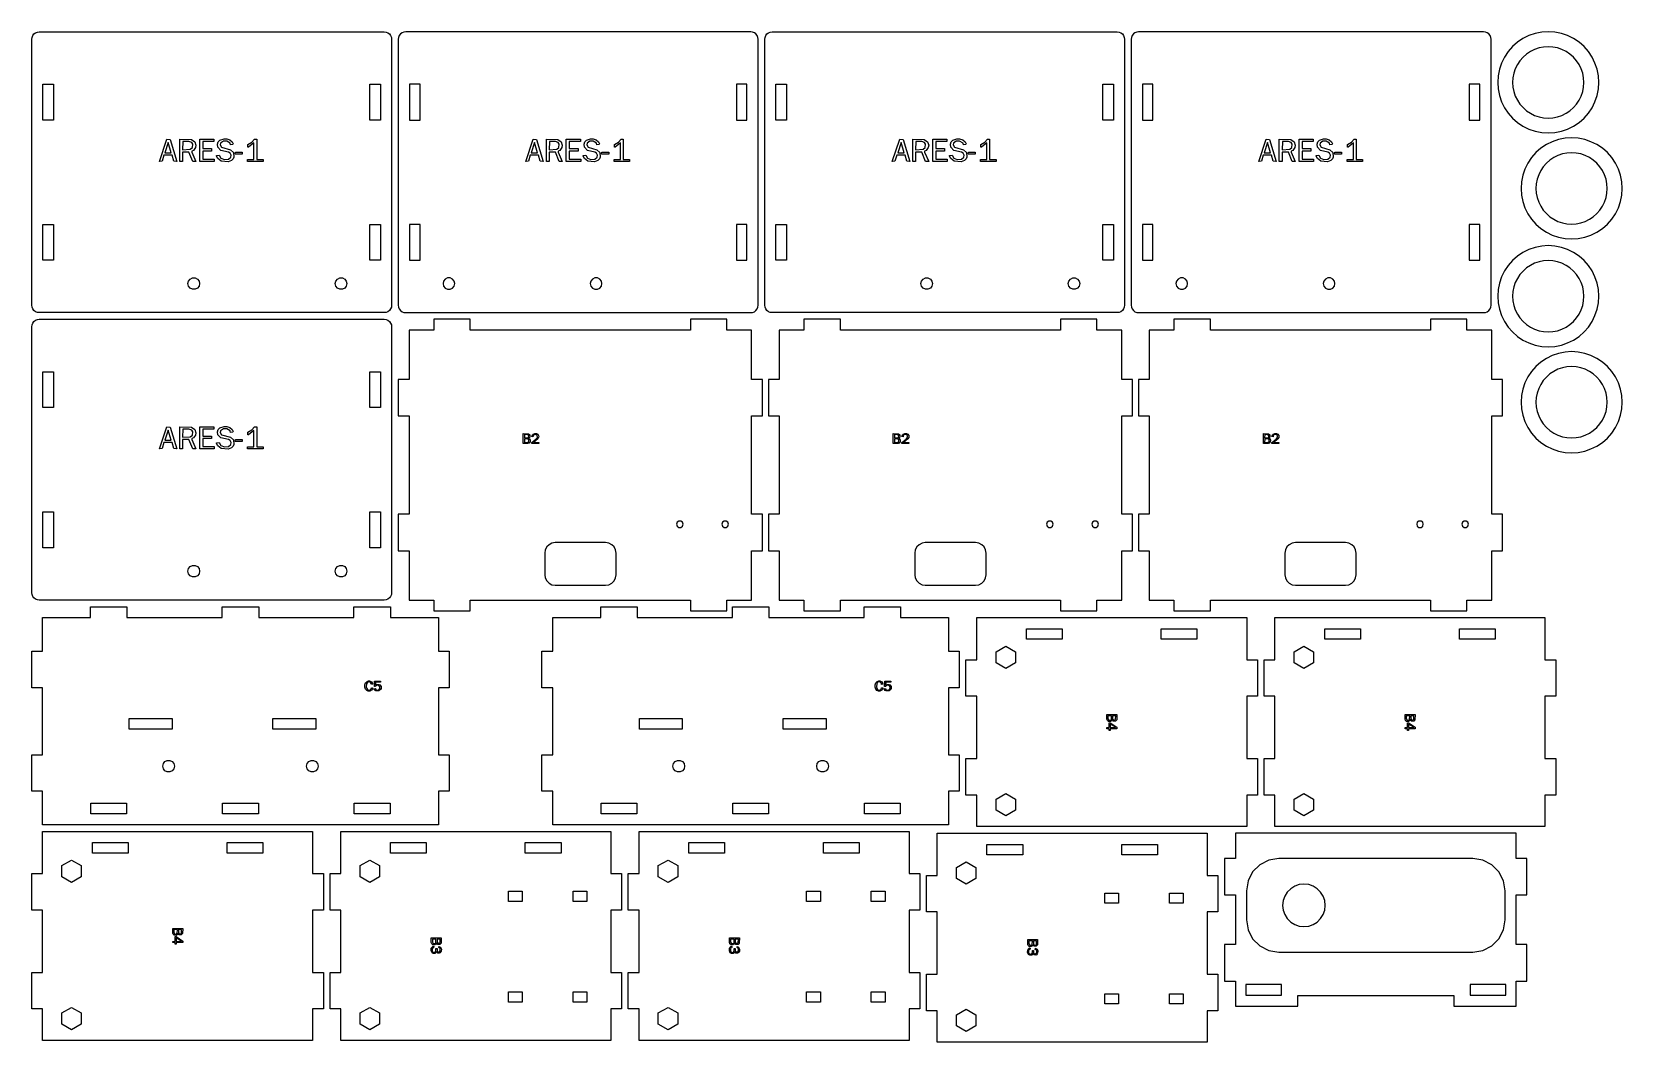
# Model space of a CAD drawing. Header units: millimetres. Extents: x 3 to 446, y 16 to 297.
import ezdxf

# ---------------------------------------------------------------- set-up
doc = ezdxf.new("R2010")
doc.units = ezdxf.units.MM
doc.layers.add('CUT', color=1, linetype='CONTINUOUS')
doc.layers.add('ENGRAVE', color=7, linetype='CONTINUOUS')

msp = doc.modelspace()

# ---------------------------------------------------------------- linework, layer by layer
at = {"layer": 'CUT'}
for points in [[(101.08, 218.85), (5.07, 218.85), (4.538, 218.92), (4.037, 219.127), (3.607, 219.457), (3.277, 219.887), (3.07, 220.388), (3, 220.92), (3, 294.93), (3.07, 295.462), (3.277, 295.963), (3.607, 296.393), (4.037, 296.723), (4.538, 296.93), (5.07, 297), (101.08, 297), (101.612, 296.93), (102.113, 296.723), (102.543, 296.393), (102.873, 295.963), (103.08, 295.462), (103.15, 294.93), (103.15, 220.92), (103.08, 220.388), (102.873, 219.887), (102.543, 219.457), (102.113, 219.127), (101.612, 218.92)], [(107.07, 218.85), (203.08, 218.85), (203.612, 218.92), (204.113, 219.127), (204.543, 219.457), (204.873, 219.887), (205.08, 220.388), (205.15, 220.92), (205.15, 294.93), (205.08, 295.462), (204.873, 295.963), (204.543, 296.393), (204.113, 296.723), (203.612, 296.93), (203.08, 297), (107.07, 297), (106.538, 296.93), (106.037, 296.723), (105.607, 296.393), (105.277, 295.963), (105.07, 295.462), (105, 294.93), (105, 220.92), (105.07, 220.388), (105.277, 219.887), (105.607, 219.457), (106.037, 219.127), (106.538, 218.92)], [(305.08, 218.85), (209.07, 218.85), (208.538, 218.92), (208.037, 219.127), (207.607, 219.457), (207.277, 219.887), (207.07, 220.388), (207, 220.92), (207, 294.93), (207.07, 295.462), (207.277, 295.963), (207.607, 296.393), (208.037, 296.723), (208.538, 296.93), (209.07, 297), (305.08, 297), (305.612, 296.93), (306.113, 296.723), (306.543, 296.393), (306.873, 295.963), (307.08, 295.462), (307.15, 294.93), (307.15, 220.92), (307.08, 220.388), (306.873, 219.887), (306.543, 219.457), (306.113, 219.127), (305.612, 218.92)], [(311.07, 218.85), (407.08, 218.85), (407.612, 218.92), (408.113, 219.127), (408.543, 219.457), (408.873, 219.887), (409.08, 220.388), (409.15, 220.92), (409.15, 294.93), (409.08, 295.462), (408.873, 295.963), (408.543, 296.393), (408.113, 296.723), (407.612, 296.93), (407.08, 297), (311.07, 297), (310.538, 296.93), (310.037, 296.723), (309.607, 296.393), (309.277, 295.963), (309.07, 295.462), (309, 294.93), (309, 220.92), (309.07, 220.388), (309.277, 219.887), (309.607, 219.457), (310.037, 219.127), (310.538, 218.92)], [(439.15, 282.925), (439.03, 284.762), (438.671, 286.568), (438.079, 288.311), (437.265, 289.962), (436.242, 291.493), (435.028, 292.877), (433.644, 294.091), (432.113, 295.114), (430.461, 295.929), (428.718, 296.52), (426.912, 296.88), (425.075, 297), (423.238, 296.88), (421.432, 296.52), (419.689, 295.929), (418.038, 295.114), (416.507, 294.091), (415.123, 292.877), (413.909, 291.493), (412.886, 289.962), (412.071, 288.311), (411.48, 286.568), (411.12, 284.762), (411, 282.925), (411.12, 281.088), (411.48, 279.282), (412.071, 277.539), (412.886, 275.887), (413.909, 274.356), (415.123, 272.972), (416.507, 271.758), (418.038, 270.735), (419.689, 269.921), (421.432, 269.329), (423.238, 268.97), (425.075, 268.85), (426.912, 268.97), (428.718, 269.329), (430.461, 269.921), (432.113, 270.735), (433.644, 271.758), (435.028, 272.972), (436.242, 274.356), (437.265, 275.887), (438.079, 277.539), (438.671, 279.282), (439.03, 281.088)], [(435, 282.925), (434.915, 284.22), (434.662, 285.494), (434.245, 286.723), (433.67, 287.887), (432.949, 288.967), (432.093, 289.943), (431.117, 290.799), (430.038, 291.52), (428.873, 292.094), (427.644, 292.511), (426.371, 292.765), (425.075, 292.85), (423.78, 292.765), (422.506, 292.511), (421.277, 292.094), (420.113, 291.52), (419.033, 290.799), (418.057, 289.943), (417.201, 288.967), (416.48, 287.887), (415.906, 286.723), (415.489, 285.494), (415.235, 284.22), (415.15, 282.925), (415.235, 281.629), (415.489, 280.356), (415.906, 279.127), (416.48, 277.962), (417.201, 276.883), (418.057, 275.907), (419.033, 275.051), (420.113, 274.33), (421.277, 273.755), (422.506, 273.338), (423.78, 273.085), (425.075, 273), (426.371, 273.085), (427.644, 273.338), (428.873, 273.755), (430.038, 274.33), (431.117, 275.051), (432.093, 275.907), (432.949, 276.883), (433.67, 277.962), (434.245, 279.127), (434.662, 280.356), (434.915, 281.629)], [(9.05, 272.45), (6.1, 272.45), (6.1, 282.4), (9.05, 282.4)], [(100.05, 272.45), (97.1, 272.45), (97.1, 282.4), (100.05, 282.4)], [(108.1, 272.45), (111.05, 272.45), (111.05, 282.4), (108.1, 282.4)], [(199.1, 272.45), (202.05, 272.45), (202.05, 282.4), (199.1, 282.4)], [(213.05, 272.45), (210.1, 272.45), (210.1, 282.4), (213.05, 282.4)], [(304.05, 272.45), (301.1, 272.45), (301.1, 282.4), (304.05, 282.4)], [(312.1, 272.45), (315.05, 272.45), (315.05, 282.4), (312.1, 282.4)], [(403.1, 272.45), (406.05, 272.45), (406.05, 282.4), (403.1, 282.4)], [(445.65, 253.425), (445.53, 255.262), (445.171, 257.068), (444.579, 258.811), (443.765, 260.462), (442.742, 261.993), (441.528, 263.377), (440.144, 264.591), (438.613, 265.614), (436.961, 266.429), (435.218, 267.02), (433.412, 267.38), (431.575, 267.5), (429.738, 267.38), (427.932, 267.02), (426.189, 266.429), (424.538, 265.614), (423.007, 264.591), (421.623, 263.377), (420.409, 261.993), (419.386, 260.462), (418.571, 258.811), (417.98, 257.068), (417.62, 255.262), (417.5, 253.425), (417.62, 251.588), (417.98, 249.782), (418.571, 248.039), (419.386, 246.387), (420.409, 244.856), (421.623, 243.472), (423.007, 242.258), (424.538, 241.235), (426.189, 240.421), (427.932, 239.829), (429.738, 239.47), (431.575, 239.35), (433.412, 239.47), (435.218, 239.829), (436.961, 240.421), (438.613, 241.235), (440.144, 242.258), (441.528, 243.472), (442.742, 244.856), (443.765, 246.387), (444.579, 248.039), (445.171, 249.782), (445.53, 251.588)], [(441.5, 253.425), (441.415, 254.72), (441.162, 255.994), (440.745, 257.223), (440.17, 258.387), (439.449, 259.467), (438.593, 260.443), (437.617, 261.299), (436.538, 262.02), (435.373, 262.594), (434.144, 263.011), (432.871, 263.265), (431.575, 263.35), (430.28, 263.265), (429.006, 263.011), (427.777, 262.594), (426.613, 262.02), (425.533, 261.299), (424.557, 260.443), (423.701, 259.467), (422.98, 258.387), (422.406, 257.223), (421.989, 255.994), (421.735, 254.72), (421.65, 253.425), (421.735, 252.129), (421.989, 250.856), (422.406, 249.627), (422.98, 248.462), (423.701, 247.383), (424.557, 246.407), (425.533, 245.551), (426.613, 244.83), (427.777, 244.255), (429.006, 243.838), (430.28, 243.585), (431.575, 243.5), (432.871, 243.585), (434.144, 243.838), (435.373, 244.255), (436.538, 244.83), (437.617, 245.551), (438.593, 246.407), (439.449, 247.383), (440.17, 248.462), (440.745, 249.627), (441.162, 250.856), (441.415, 252.129)], [(9.05, 233.45), (6.1, 233.45), (6.1, 243.4), (9.05, 243.4)], [(100.05, 233.45), (97.1, 233.45), (97.1, 243.4), (100.05, 243.4)], [(108.1, 233.45), (111.05, 233.45), (111.05, 243.4), (108.1, 243.4)], [(199.1, 233.45), (202.05, 233.45), (202.05, 243.4), (199.1, 243.4)], [(213.05, 233.45), (210.1, 233.45), (210.1, 243.4), (213.05, 243.4)], [(304.05, 233.45), (301.1, 233.45), (301.1, 243.4), (304.05, 243.4)], [(312.1, 233.45), (315.05, 233.45), (315.05, 243.4), (312.1, 243.4)], [(403.1, 233.45), (406.05, 233.45), (406.05, 243.4), (403.1, 243.4)], [(439.15, 223.425), (439.03, 225.262), (438.671, 227.068), (438.079, 228.811), (437.265, 230.462), (436.242, 231.993), (435.028, 233.377), (433.644, 234.591), (432.113, 235.614), (430.461, 236.429), (428.718, 237.02), (426.912, 237.38), (425.075, 237.5), (423.238, 237.38), (421.432, 237.02), (419.689, 236.429), (418.038, 235.614), (416.507, 234.591), (415.123, 233.377), (413.909, 231.993), (412.886, 230.462), (412.071, 228.811), (411.48, 227.068), (411.12, 225.262), (411, 223.425), (411.12, 221.588), (411.48, 219.782), (412.071, 218.039), (412.886, 216.387), (413.909, 214.856), (415.123, 213.472), (416.507, 212.258), (418.038, 211.235), (419.689, 210.421), (421.432, 209.829), (423.238, 209.47), (425.075, 209.35), (426.912, 209.47), (428.718, 209.829), (430.461, 210.421), (432.113, 211.235), (433.644, 212.258), (435.028, 213.472), (436.242, 214.856), (437.265, 216.387), (438.079, 218.039), (438.671, 219.782), (439.03, 221.588)], [(435, 223.425), (434.915, 224.72), (434.662, 225.994), (434.245, 227.223), (433.67, 228.387), (432.949, 229.467), (432.093, 230.443), (431.117, 231.299), (430.038, 232.02), (428.873, 232.594), (427.644, 233.011), (426.371, 233.265), (425.075, 233.35), (423.78, 233.265), (422.506, 233.011), (421.277, 232.594), (420.113, 232.02), (419.033, 231.299), (418.057, 230.443), (417.201, 229.467), (416.48, 228.387), (415.906, 227.223), (415.489, 225.994), (415.235, 224.72), (415.15, 223.425), (415.235, 222.129), (415.489, 220.856), (415.906, 219.627), (416.48, 218.462), (417.201, 217.383), (418.057, 216.407), (419.033, 215.551), (420.113, 214.83), (421.277, 214.255), (422.506, 213.838), (423.78, 213.585), (425.075, 213.5), (426.371, 213.585), (427.644, 213.838), (428.873, 214.255), (430.038, 214.83), (431.117, 215.551), (432.093, 216.407), (432.949, 217.383), (433.67, 218.462), (434.245, 219.627), (434.662, 220.856), (434.915, 222.129)], [(46.452, 226.925), (46.613, 227.629), (47.063, 228.194), (47.714, 228.507), (48.436, 228.507), (49.087, 228.194), (49.537, 227.629), (49.698, 226.925), (49.537, 226.221), (49.087, 225.656), (48.436, 225.343), (47.714, 225.343), (47.063, 225.656), (46.613, 226.221)], [(87.452, 226.925), (87.613, 227.629), (88.063, 228.194), (88.714, 228.507), (89.436, 228.507), (90.087, 228.194), (90.537, 227.629), (90.698, 226.925), (90.537, 226.221), (90.087, 225.656), (89.436, 225.343), (88.714, 225.343), (88.063, 225.656), (87.613, 226.221)], [(120.698, 226.925), (120.537, 227.629), (120.087, 228.194), (119.436, 228.507), (118.714, 228.507), (118.063, 228.194), (117.613, 227.629), (117.452, 226.925), (117.613, 226.221), (118.063, 225.656), (118.714, 225.343), (119.436, 225.343), (120.087, 225.656), (120.537, 226.221)], [(161.698, 226.925), (161.537, 227.629), (161.087, 228.194), (160.436, 228.507), (159.714, 228.507), (159.063, 228.194), (158.613, 227.629), (158.452, 226.925), (158.613, 226.221), (159.063, 225.656), (159.714, 225.343), (160.436, 225.343), (161.087, 225.656), (161.537, 226.221)], [(250.452, 226.925), (250.613, 227.629), (251.063, 228.194), (251.714, 228.507), (252.436, 228.507), (253.087, 228.194), (253.537, 227.629), (253.698, 226.925), (253.537, 226.221), (253.087, 225.656), (252.436, 225.343), (251.714, 225.343), (251.063, 225.656), (250.613, 226.221)], [(291.452, 226.925), (291.613, 227.629), (292.063, 228.194), (292.714, 228.507), (293.436, 228.507), (294.087, 228.194), (294.537, 227.629), (294.698, 226.925), (294.537, 226.221), (294.087, 225.656), (293.436, 225.343), (292.714, 225.343), (292.063, 225.656), (291.613, 226.221)], [(324.698, 226.925), (324.537, 227.629), (324.087, 228.194), (323.436, 228.507), (322.714, 228.507), (322.063, 228.194), (321.613, 227.629), (321.452, 226.925), (321.613, 226.221), (322.063, 225.656), (322.714, 225.343), (323.436, 225.343), (324.087, 225.656), (324.537, 226.221)], [(365.698, 226.925), (365.537, 227.629), (365.087, 228.194), (364.436, 228.507), (363.714, 228.507), (363.063, 228.194), (362.613, 227.629), (362.452, 226.925), (362.613, 226.221), (363.063, 225.656), (363.714, 225.343), (364.436, 225.343), (365.087, 225.656), (365.537, 226.221)], [(101.08, 138.85), (5.07, 138.85), (4.538, 138.92), (4.037, 139.127), (3.607, 139.457), (3.277, 139.887), (3.07, 140.388), (3, 140.92), (3, 214.93), (3.07, 215.462), (3.277, 215.963), (3.607, 216.393), (4.037, 216.723), (4.538, 216.93), (5.07, 217), (101.08, 217), (101.612, 216.93), (102.113, 216.723), (102.543, 216.393), (102.873, 215.963), (103.08, 215.462), (103.15, 214.93), (103.15, 140.92), (103.08, 140.388), (102.873, 139.887), (102.543, 139.457), (102.113, 139.127), (101.612, 138.92)], [(108, 138.85), (114.9, 138.85), (114.9, 135.85), (125.05, 135.85), (125.05, 138.85), (186.3, 138.85), (186.3, 135.85), (196.45, 135.85), (196.45, 138.85), (203.35, 138.85), (203.35, 152.6), (206.35, 152.6), (206.35, 162.75), (203.35, 162.75), (203.35, 190.1), (206.35, 190.1), (206.35, 200.25), (203.35, 200.25), (203.35, 214), (196.45, 214), (196.45, 217), (186.3, 217), (186.3, 214), (125.05, 214), (125.05, 217), (114.9, 217), (114.9, 214), (108, 214), (108, 200.25), (105, 200.25), (105, 190.1), (108, 190.1), (108, 162.75), (105, 162.75), (105, 152.6), (108, 152.6)], [(211, 138.85), (217.9, 138.85), (217.9, 135.85), (228.05, 135.85), (228.05, 138.85), (289.3, 138.85), (289.3, 135.85), (299.45, 135.85), (299.45, 138.85), (306.35, 138.85), (306.35, 152.6), (309.35, 152.6), (309.35, 162.75), (306.35, 162.75), (306.35, 190.1), (309.35, 190.1), (309.35, 200.25), (306.35, 200.25), (306.35, 214), (299.45, 214), (299.45, 217), (289.3, 217), (289.3, 214), (228.05, 214), (228.05, 217), (217.9, 217), (217.9, 214), (211, 214), (211, 200.25), (208, 200.25), (208, 190.1), (211, 190.1), (211, 162.75), (208, 162.75), (208, 152.6), (211, 152.6)], [(314, 138.85), (320.9, 138.85), (320.9, 135.85), (331.05, 135.85), (331.05, 138.85), (392.3, 138.85), (392.3, 135.85), (402.45, 135.85), (402.45, 138.85), (409.35, 138.85), (409.35, 152.6), (412.35, 152.6), (412.35, 162.75), (409.35, 162.75), (409.35, 190.1), (412.35, 190.1), (412.35, 200.25), (409.35, 200.25), (409.35, 214), (402.45, 214), (402.45, 217), (392.3, 217), (392.3, 214), (331.05, 214), (331.05, 217), (320.9, 217), (320.9, 214), (314, 214), (314, 200.25), (311, 200.25), (311, 190.1), (314, 190.1), (314, 162.75), (311, 162.75), (311, 152.6), (314, 152.6)], [(445.65, 193.925), (445.53, 195.762), (445.171, 197.568), (444.579, 199.311), (443.765, 200.962), (442.742, 202.493), (441.528, 203.877), (440.144, 205.091), (438.613, 206.114), (436.961, 206.929), (435.218, 207.52), (433.412, 207.88), (431.575, 208), (429.738, 207.88), (427.932, 207.52), (426.189, 206.929), (424.538, 206.114), (423.007, 205.091), (421.623, 203.877), (420.409, 202.493), (419.386, 200.962), (418.571, 199.311), (417.98, 197.568), (417.62, 195.762), (417.5, 193.925), (417.62, 192.088), (417.98, 190.282), (418.571, 188.539), (419.386, 186.887), (420.409, 185.356), (421.623, 183.972), (423.007, 182.758), (424.538, 181.735), (426.189, 180.921), (427.932, 180.329), (429.738, 179.97), (431.575, 179.85), (433.412, 179.97), (435.218, 180.329), (436.961, 180.921), (438.613, 181.735), (440.144, 182.758), (441.528, 183.972), (442.742, 185.356), (443.765, 186.887), (444.579, 188.539), (445.171, 190.282), (445.53, 192.088)], [(441.5, 193.925), (441.415, 195.22), (441.162, 196.494), (440.745, 197.723), (440.17, 198.887), (439.449, 199.967), (438.593, 200.943), (437.617, 201.799), (436.538, 202.52), (435.373, 203.094), (434.144, 203.511), (432.871, 203.765), (431.575, 203.85), (430.28, 203.765), (429.006, 203.511), (427.777, 203.094), (426.613, 202.52), (425.533, 201.799), (424.557, 200.943), (423.701, 199.967), (422.98, 198.887), (422.406, 197.723), (421.989, 196.494), (421.735, 195.22), (421.65, 193.925), (421.735, 192.629), (421.989, 191.356), (422.406, 190.127), (422.98, 188.962), (423.701, 187.883), (424.557, 186.907), (425.533, 186.051), (426.613, 185.33), (427.777, 184.755), (429.006, 184.338), (430.28, 184.085), (431.575, 184), (432.871, 184.085), (434.144, 184.338), (435.373, 184.755), (436.538, 185.33), (437.617, 186.051), (438.593, 186.907), (439.449, 187.883), (440.17, 188.962), (440.745, 190.127), (441.162, 191.356), (441.415, 192.629)], [(9.05, 192.45), (6.1, 192.45), (6.1, 202.4), (9.05, 202.4)], [(100.05, 192.45), (97.1, 192.45), (97.1, 202.4), (100.05, 202.4)], [(9.05, 153.45), (6.1, 153.45), (6.1, 163.4), (9.05, 163.4)], [(100.05, 153.45), (97.1, 153.45), (97.1, 163.4), (100.05, 163.4)], [(184.296, 159.975), (184.12, 160.516), (183.66, 160.851), (183.09, 160.851), (182.63, 160.516), (182.454, 159.975), (182.63, 159.434), (183.09, 159.099), (183.66, 159.099), (184.12, 159.434)], [(196.896, 159.975), (196.72, 160.516), (196.26, 160.851), (195.69, 160.851), (195.23, 160.516), (195.054, 159.975), (195.23, 159.434), (195.69, 159.099), (196.26, 159.099), (196.72, 159.434)], [(287.296, 159.975), (287.12, 160.516), (286.66, 160.851), (286.09, 160.851), (285.63, 160.516), (285.454, 159.975), (285.63, 159.434), (286.09, 159.099), (286.66, 159.099), (287.12, 159.434)], [(299.896, 159.975), (299.72, 160.516), (299.26, 160.851), (298.69, 160.851), (298.23, 160.516), (298.054, 159.975), (298.23, 159.434), (298.69, 159.099), (299.26, 159.099), (299.72, 159.434)], [(390.296, 159.975), (390.12, 160.516), (389.66, 160.851), (389.09, 160.851), (388.63, 160.516), (388.454, 159.975), (388.63, 159.434), (389.09, 159.099), (389.66, 159.099), (390.12, 159.434)], [(402.896, 159.975), (402.72, 160.516), (402.26, 160.851), (401.69, 160.851), (401.23, 160.516), (401.054, 159.975), (401.23, 159.434), (401.69, 159.099), (402.26, 159.099), (402.72, 159.434)], [(165.6, 151.919), (165.456, 152.829), (165.041, 153.644), (164.394, 154.291), (163.579, 154.706), (162.669, 154.85), (148.681, 154.85), (147.771, 154.706), (146.956, 154.291), (146.309, 153.644), (145.894, 152.829), (145.75, 151.919), (145.75, 145.931), (145.894, 145.021), (146.309, 144.206), (146.956, 143.559), (147.771, 143.144), (148.681, 143), (162.669, 143), (163.579, 143.144), (164.394, 143.559), (165.041, 144.206), (165.456, 145.021), (165.6, 145.931)], [(268.6, 151.919), (268.456, 152.829), (268.041, 153.644), (267.394, 154.291), (266.579, 154.706), (265.669, 154.85), (251.681, 154.85), (250.771, 154.706), (249.956, 154.291), (249.309, 153.644), (248.894, 152.829), (248.75, 151.919), (248.75, 145.931), (248.894, 145.021), (249.309, 144.206), (249.956, 143.559), (250.771, 143.144), (251.681, 143), (265.669, 143), (266.579, 143.144), (267.394, 143.559), (268.041, 144.206), (268.456, 145.021), (268.6, 145.931)], [(371.6, 151.919), (371.456, 152.829), (371.041, 153.644), (370.394, 154.291), (369.579, 154.706), (368.669, 154.85), (354.681, 154.85), (353.771, 154.706), (352.956, 154.291), (352.309, 153.644), (351.894, 152.829), (351.75, 151.919), (351.75, 145.931), (351.894, 145.021), (352.309, 144.206), (352.956, 143.559), (353.771, 143.144), (354.681, 143), (368.669, 143), (369.579, 143.144), (370.394, 143.559), (371.041, 144.206), (371.456, 145.021), (371.6, 145.931)], [(46.452, 146.925), (46.613, 147.629), (47.063, 148.194), (47.714, 148.507), (48.436, 148.507), (49.087, 148.194), (49.537, 147.629), (49.698, 146.925), (49.537, 146.221), (49.087, 145.656), (48.436, 145.343), (47.714, 145.343), (47.063, 145.656), (46.613, 146.221)], [(87.452, 146.925), (87.613, 147.629), (88.063, 148.194), (88.714, 148.507), (89.436, 148.507), (90.087, 148.194), (90.537, 147.629), (90.698, 146.925), (90.537, 146.221), (90.087, 145.656), (89.436, 145.343), (88.714, 145.343), (88.063, 145.656), (87.613, 146.221)], [(116.15, 76.325), (6, 76.325), (6, 85.706), (3, 85.706), (3, 95.856), (6, 95.856), (6, 114.469), (3, 114.469), (3, 124.619), (6, 124.619), (6, 134), (19.333, 134), (19.333, 137), (29.483, 137), (29.483, 134), (56, 134), (56, 137), (66.15, 137), (66.15, 134), (92.667, 134), (92.667, 137), (102.817, 137), (102.817, 134), (116.15, 134), (116.15, 124.619), (119.15, 124.619), (119.15, 114.469), (116.15, 114.469), (116.15, 95.856), (119.15, 95.856), (119.15, 85.706), (116.15, 85.706)], [(258.15, 76.325), (148, 76.325), (148, 85.706), (145, 85.706), (145, 95.856), (148, 95.856), (148, 114.469), (145, 114.469), (145, 124.619), (148, 124.619), (148, 134), (161.333, 134), (161.333, 137), (171.483, 137), (171.483, 134), (198, 134), (198, 137), (208.15, 137), (208.15, 134), (234.667, 134), (234.667, 137), (244.817, 137), (244.817, 134), (258.15, 134), (258.15, 124.619), (261.15, 124.619), (261.15, 114.469), (258.15, 114.469), (258.15, 95.856), (261.15, 95.856), (261.15, 85.706), (258.15, 85.706)], [(266, 75.85), (266, 84.6), (263, 84.6), (263, 94.75), (266, 94.75), (266, 112.1), (263, 112.1), (263, 122.25), (266, 122.25), (266, 134), (341.15, 134), (341.15, 122.25), (344.15, 122.25), (344.15, 112.1), (341.15, 112.1), (341.15, 94.75), (344.15, 94.75), (344.15, 84.6), (341.15, 84.6), (341.15, 75.85)], [(349, 75.85), (349, 84.6), (346, 84.6), (346, 94.75), (349, 94.75), (349, 112.1), (346, 112.1), (346, 122.25), (349, 122.25), (349, 134), (424.15, 134), (424.15, 122.25), (427.15, 122.25), (427.15, 112.1), (424.15, 112.1), (424.15, 94.75), (427.15, 94.75), (427.15, 84.6), (424.15, 84.6), (424.15, 75.85)], [(279.85, 127.95), (279.85, 130.9), (289.8, 130.9), (289.8, 127.95)], [(317.35, 127.95), (317.35, 130.9), (327.3, 130.9), (327.3, 127.95)], [(362.85, 127.95), (362.85, 130.9), (372.8, 130.9), (372.8, 127.95)], [(400.35, 127.95), (400.35, 130.9), (410.3, 130.9), (410.3, 127.95)], [(274.075, 126.038), (276.771, 124.482), (276.771, 121.368), (274.075, 119.812), (271.379, 121.368), (271.379, 124.482)], [(357.075, 126.038), (359.771, 124.482), (359.771, 121.368), (357.075, 119.812), (354.379, 121.368), (354.379, 124.482)], [(42.05, 102.95), (30.1, 102.95), (30.1, 105.9), (42.05, 105.9)], [(82.05, 102.95), (70.1, 102.95), (70.1, 105.9), (82.05, 105.9)], [(184.05, 102.95), (172.1, 102.95), (172.1, 105.9), (184.05, 105.9)], [(224.05, 102.95), (212.1, 102.95), (212.1, 105.9), (224.05, 105.9)], [(39.452, 92.662), (39.613, 93.367), (40.063, 93.931), (40.714, 94.245), (41.436, 94.245), (42.087, 93.931), (42.537, 93.367), (42.698, 92.662), (42.537, 91.958), (42.087, 91.393), (41.436, 91.08), (40.714, 91.08), (40.063, 91.393), (39.613, 91.958)], [(79.452, 92.662), (79.613, 93.367), (80.063, 93.931), (80.714, 94.245), (81.436, 94.245), (82.087, 93.931), (82.537, 93.367), (82.698, 92.662), (82.537, 91.958), (82.087, 91.393), (81.436, 91.08), (80.714, 91.08), (80.063, 91.393), (79.613, 91.958)], [(181.452, 92.662), (181.613, 93.367), (182.063, 93.931), (182.714, 94.245), (183.436, 94.245), (184.087, 93.931), (184.537, 93.367), (184.698, 92.662), (184.537, 91.958), (184.087, 91.393), (183.436, 91.08), (182.714, 91.08), (182.063, 91.393), (181.613, 91.958)], [(221.452, 92.662), (221.613, 93.367), (222.063, 93.931), (222.714, 94.245), (223.436, 94.245), (224.087, 93.931), (224.537, 93.367), (224.698, 92.662), (224.537, 91.958), (224.087, 91.393), (223.436, 91.08), (222.714, 91.08), (222.063, 91.393), (221.613, 91.958)], [(274.075, 85.038), (276.771, 83.482), (276.771, 80.368), (274.075, 78.812), (271.379, 80.368), (271.379, 83.482)], [(357.075, 85.038), (359.771, 83.482), (359.771, 80.368), (357.075, 78.812), (354.379, 80.368), (354.379, 83.482)], [(29.383, 79.425), (19.433, 79.425), (19.433, 82.375), (29.383, 82.375)], [(66.05, 79.425), (56.1, 79.425), (56.1, 82.375), (66.05, 82.375)], [(102.717, 79.425), (92.767, 79.425), (92.767, 82.375), (102.717, 82.375)], [(171.383, 79.425), (161.433, 79.425), (161.433, 82.375), (171.383, 82.375)], [(208.05, 79.425), (198.1, 79.425), (198.1, 82.375), (208.05, 82.375)], [(244.717, 79.425), (234.767, 79.425), (234.767, 82.375), (244.717, 82.375)], [(6, 16.35), (6, 25.1), (3, 25.1), (3, 35.25), (6, 35.25), (6, 52.6), (3, 52.6), (3, 62.75), (6, 62.75), (6, 74.5), (81.15, 74.5), (81.15, 62.75), (84.15, 62.75), (84.15, 52.6), (81.15, 52.6), (81.15, 35.25), (84.15, 35.25), (84.15, 25.1), (81.15, 25.1), (81.15, 16.35)], [(19.85, 68.45), (19.85, 71.4), (29.8, 71.4), (29.8, 68.45)], [(57.35, 68.45), (57.35, 71.4), (67.3, 71.4), (67.3, 68.45)], [(89, 16.35), (89, 25.1), (86, 25.1), (86, 35.25), (89, 35.25), (89, 52.6), (86, 52.6), (86, 62.75), (89, 62.75), (89, 74.5), (164.15, 74.5), (164.15, 62.75), (167.15, 62.75), (167.15, 52.6), (164.15, 52.6), (164.15, 35.25), (167.15, 35.25), (167.15, 25.1), (164.15, 25.1), (164.15, 16.35)], [(102.85, 68.45), (102.85, 71.4), (112.8, 71.4), (112.8, 68.45)], [(140.35, 68.45), (140.35, 71.4), (150.3, 71.4), (150.3, 68.45)], [(172, 16.35), (172, 25.1), (169, 25.1), (169, 35.25), (172, 35.25), (172, 52.6), (169, 52.6), (169, 62.75), (172, 62.75), (172, 74.5), (247.15, 74.5), (247.15, 62.75), (250.15, 62.75), (250.15, 52.6), (247.15, 52.6), (247.15, 35.25), (250.15, 35.25), (250.15, 25.1), (247.15, 25.1), (247.15, 16.35)], [(185.85, 68.45), (185.85, 71.4), (195.8, 71.4), (195.8, 68.45)], [(223.35, 68.45), (223.35, 71.4), (233.3, 71.4), (233.3, 68.45)], [(255, 15.85), (255, 24.6), (252, 24.6), (252, 34.75), (255, 34.75), (255, 52.1), (252, 52.1), (252, 62.25), (255, 62.25), (255, 74), (330.15, 74), (330.15, 62.25), (333.15, 62.25), (333.15, 52.1), (330.15, 52.1), (330.15, 34.75), (333.15, 34.75), (333.15, 24.6), (330.15, 24.6), (330.15, 15.85)], [(268.85, 67.95), (268.85, 70.9), (278.8, 70.9), (278.8, 67.95)], [(306.35, 67.95), (306.35, 70.9), (316.3, 70.9), (316.3, 67.95)], [(338, 25.85), (355.346, 25.85), (355.346, 28.85), (398.804, 28.85), (398.804, 25.85), (416.15, 25.85), (416.15, 32.85), (419.15, 32.85), (419.15, 43), (416.15, 43), (416.15, 56.85), (419.15, 56.85), (419.15, 67), (416.15, 67), (416.15, 74), (338, 74), (338, 67), (335, 67), (335, 56.85), (338, 56.85), (338, 43), (335, 43), (335, 32.85), (338, 32.85)], [(14.075, 66.538), (16.771, 64.982), (16.771, 61.868), (14.075, 60.312), (11.379, 61.868), (11.379, 64.982)], [(97.075, 66.538), (99.771, 64.982), (99.771, 61.868), (97.075, 60.312), (94.379, 61.868), (94.379, 64.982)], [(180.075, 66.538), (182.771, 64.982), (182.771, 61.868), (180.075, 60.312), (177.379, 61.868), (177.379, 64.982)], [(263.075, 66.038), (265.771, 64.482), (265.771, 61.368), (263.075, 59.812), (260.379, 61.368), (260.379, 64.482)], [(135.65, 55), (135.65, 57.85), (139.5, 57.85), (139.5, 55)], [(153.65, 55), (153.65, 57.85), (157.5, 57.85), (157.5, 55)], [(218.65, 55), (218.65, 57.85), (222.5, 57.85), (222.5, 55)], [(236.65, 55), (236.65, 57.85), (240.5, 57.85), (240.5, 55)], [(363, 53.925), (362.851, 55.243), (362.413, 56.496), (361.707, 57.619), (360.769, 58.557), (359.646, 59.263), (358.393, 59.701), (357.075, 59.85), (355.757, 59.701), (354.504, 59.263), (353.381, 58.557), (352.443, 57.619), (351.737, 56.496), (351.299, 55.243), (351.15, 53.925), (351.299, 52.607), (351.737, 51.354), (352.443, 50.231), (353.381, 49.293), (354.504, 48.587), (355.757, 48.149), (357.075, 48), (358.393, 48.149), (359.646, 48.587), (360.769, 49.293), (361.707, 50.231), (362.413, 51.354), (362.851, 52.607)], [(301.65, 54.5), (301.65, 57.35), (305.5, 57.35), (305.5, 54.5)], [(319.65, 54.5), (319.65, 57.35), (323.5, 57.35), (323.5, 54.5)], [(340.9, 28.95), (350.85, 28.95), (350.85, 31.9), (340.9, 31.9)], [(403.3, 28.95), (413.25, 28.95), (413.25, 31.9), (403.3, 31.9)], [(135.65, 27), (135.65, 29.85), (139.5, 29.85), (139.5, 27)], [(153.65, 27), (153.65, 29.85), (157.5, 29.85), (157.5, 27)], [(218.65, 27), (218.65, 29.85), (222.5, 29.85), (222.5, 27)], [(236.65, 27), (236.65, 29.85), (240.5, 29.85), (240.5, 27)], [(301.65, 26.5), (301.65, 29.35), (305.5, 29.35), (305.5, 26.5)], [(319.65, 26.5), (319.65, 29.35), (323.5, 29.35), (323.5, 26.5)], [(14.075, 25.538), (16.771, 23.982), (16.771, 20.868), (14.075, 19.312), (11.379, 20.868), (11.379, 23.982)], [(97.075, 25.538), (99.771, 23.982), (99.771, 20.868), (97.075, 19.312), (94.379, 20.868), (94.379, 23.982)], [(180.075, 25.538), (182.771, 23.982), (182.771, 20.868), (180.075, 19.312), (177.379, 20.868), (177.379, 23.982)], [(263.075, 25.038), (265.771, 23.482), (265.771, 20.368), (263.075, 18.812), (260.379, 20.368), (260.379, 23.482)]]:
    msp.add_lwpolyline(points, close=True, dxfattribs=at)
at = {"layer": 'ENGRAVE'}
for points in [[(40.559, 267.113), (41.497, 267.019), (43.372, 260.925), (42.528, 261.019), (42.059, 262.706), (39.716, 262.706), (39.247, 261.019), (38.497, 260.925)], [(40.934, 266.175), (39.997, 263.363), (41.778, 263.363)], [(44.216, 267.113), (47.403, 267.019), (48.341, 266.363), (48.622, 265.425), (48.528, 264.769), (47.966, 264.019), (47.497, 263.831), (47.497, 263.55), (48.622, 260.925), (47.778, 260.925), (46.747, 263.55), (44.966, 263.55), (44.966, 260.925), (44.216, 260.925)], [(45.059, 266.456), (44.966, 264.206), (47.122, 264.3), (47.684, 264.769), (47.778, 265.706), (47.497, 266.175), (46.747, 266.456)], [(49.747, 267.113), (53.684, 267.113), (53.684, 266.456), (50.591, 266.456), (50.591, 264.488), (53.028, 264.488), (53.028, 263.831), (50.591, 263.831), (50.591, 261.581), (53.778, 261.581), (53.778, 260.925), (49.747, 260.925)], [(56.497, 267.206), (57.247, 267.206), (58.091, 266.925), (58.747, 266.363), (59.028, 265.8), (58.934, 265.613), (58.278, 265.519), (58.184, 265.988), (57.247, 266.55), (56.309, 266.55), (55.559, 265.988), (55.466, 265.519), (55.841, 264.863), (58.278, 264.206), (59.122, 263.456), (59.216, 262.144), (59.028, 261.675), (58.559, 261.206), (57.622, 260.831), (55.747, 261.019), (54.809, 261.769), (54.434, 262.425), (54.434, 262.613), (55.184, 262.706), (55.653, 261.863), (56.591, 261.488), (57.716, 261.581), (58.372, 262.144), (58.466, 262.706), (58.184, 263.269), (57.716, 263.55), (55.653, 264.019), (54.809, 264.863), (54.716, 265.706), (54.903, 266.363), (55.372, 266.831)], [(65.028, 267.113), (65.591, 267.113), (65.591, 261.488), (67.372, 261.488), (67.372, 260.925), (63.059, 260.925), (63.059, 261.488), (64.841, 261.488), (64.841, 266.081), (63.341, 264.863), (63.153, 264.863), (63.153, 265.613), (64.278, 266.269)], [(142.559, 267.113), (143.497, 267.019), (145.372, 260.925), (144.528, 261.019), (144.059, 262.706), (141.716, 262.706), (141.247, 261.019), (140.497, 260.925)], [(142.934, 266.175), (141.997, 263.363), (143.778, 263.363)], [(146.216, 267.113), (149.403, 267.019), (150.341, 266.363), (150.622, 265.425), (150.528, 264.769), (149.966, 264.019), (149.497, 263.831), (149.497, 263.55), (150.622, 260.925), (149.778, 260.925), (148.747, 263.55), (146.966, 263.55), (146.966, 260.925), (146.216, 260.925)], [(147.059, 266.456), (146.966, 264.206), (149.122, 264.3), (149.684, 264.769), (149.778, 265.706), (149.497, 266.175), (148.747, 266.456)], [(151.747, 267.113), (155.684, 267.113), (155.684, 266.456), (152.591, 266.456), (152.591, 264.488), (155.028, 264.488), (155.028, 263.831), (152.591, 263.831), (152.591, 261.581), (155.778, 261.581), (155.778, 260.925), (151.747, 260.925)], [(158.497, 267.206), (159.247, 267.206), (160.091, 266.925), (160.747, 266.363), (161.028, 265.8), (160.934, 265.613), (160.278, 265.519), (160.184, 265.988), (159.247, 266.55), (158.309, 266.55), (157.559, 265.988), (157.466, 265.519), (157.841, 264.863), (160.278, 264.206), (161.122, 263.456), (161.216, 262.144), (161.028, 261.675), (160.559, 261.206), (159.622, 260.831), (157.747, 261.019), (156.809, 261.769), (156.434, 262.425), (156.434, 262.613), (157.184, 262.706), (157.653, 261.863), (158.591, 261.488), (159.716, 261.581), (160.372, 262.144), (160.466, 262.706), (160.184, 263.269), (159.716, 263.55), (157.653, 264.019), (156.809, 264.863), (156.716, 265.706), (156.903, 266.363), (157.372, 266.831)], [(167.028, 267.113), (167.591, 267.113), (167.591, 261.488), (169.372, 261.488), (169.372, 260.925), (165.059, 260.925), (165.059, 261.488), (166.841, 261.488), (166.841, 266.081), (165.341, 264.863), (165.153, 264.863), (165.153, 265.613), (166.278, 266.269)], [(244.559, 267.113), (245.497, 267.019), (247.372, 260.925), (246.528, 261.019), (246.059, 262.706), (243.716, 262.706), (243.247, 261.019), (242.497, 260.925)], [(244.934, 266.175), (243.997, 263.363), (245.778, 263.363)], [(248.216, 267.113), (251.403, 267.019), (252.341, 266.363), (252.622, 265.425), (252.528, 264.769), (251.966, 264.019), (251.497, 263.831), (251.497, 263.55), (252.622, 260.925), (251.778, 260.925), (250.747, 263.55), (248.966, 263.55), (248.966, 260.925), (248.216, 260.925)], [(249.059, 266.456), (248.966, 264.206), (251.122, 264.3), (251.684, 264.769), (251.778, 265.706), (251.497, 266.175), (250.747, 266.456)], [(253.747, 267.113), (257.684, 267.113), (257.684, 266.456), (254.591, 266.456), (254.591, 264.488), (257.028, 264.488), (257.028, 263.831), (254.591, 263.831), (254.591, 261.581), (257.778, 261.581), (257.778, 260.925), (253.747, 260.925)], [(260.497, 267.206), (261.247, 267.206), (262.091, 266.925), (262.747, 266.363), (263.028, 265.8), (262.934, 265.613), (262.278, 265.519), (262.184, 265.988), (261.247, 266.55), (260.309, 266.55), (259.559, 265.988), (259.466, 265.519), (259.841, 264.863), (262.278, 264.206), (263.122, 263.456), (263.216, 262.144), (263.028, 261.675), (262.559, 261.206), (261.622, 260.831), (259.747, 261.019), (258.809, 261.769), (258.434, 262.425), (258.434, 262.613), (259.184, 262.706), (259.653, 261.863), (260.591, 261.488), (261.716, 261.581), (262.372, 262.144), (262.466, 262.706), (262.184, 263.269), (261.716, 263.55), (259.653, 264.019), (258.809, 264.863), (258.716, 265.706), (258.903, 266.363), (259.372, 266.831)], [(269.028, 267.113), (269.591, 267.113), (269.591, 261.488), (271.372, 261.488), (271.372, 260.925), (267.059, 260.925), (267.059, 261.488), (268.841, 261.488), (268.841, 266.081), (267.341, 264.863), (267.153, 264.863), (267.153, 265.613), (268.278, 266.269)], [(346.559, 267.113), (347.497, 267.019), (349.372, 260.925), (348.528, 261.019), (348.059, 262.706), (345.716, 262.706), (345.247, 261.019), (344.497, 260.925)], [(346.934, 266.175), (345.997, 263.363), (347.778, 263.363)], [(350.216, 267.113), (353.403, 267.019), (354.341, 266.363), (354.622, 265.425), (354.528, 264.769), (353.966, 264.019), (353.497, 263.831), (353.497, 263.55), (354.622, 260.925), (353.778, 260.925), (352.747, 263.55), (350.966, 263.55), (350.966, 260.925), (350.216, 260.925)], [(351.059, 266.456), (350.966, 264.206), (353.122, 264.3), (353.684, 264.769), (353.778, 265.706), (353.497, 266.175), (352.747, 266.456)], [(355.747, 267.113), (359.684, 267.113), (359.684, 266.456), (356.591, 266.456), (356.591, 264.488), (359.028, 264.488), (359.028, 263.831), (356.591, 263.831), (356.591, 261.581), (359.778, 261.581), (359.778, 260.925), (355.747, 260.925)], [(362.497, 267.206), (363.247, 267.206), (364.091, 266.925), (364.747, 266.363), (365.028, 265.8), (364.934, 265.613), (364.278, 265.519), (364.184, 265.988), (363.247, 266.55), (362.309, 266.55), (361.559, 265.988), (361.466, 265.519), (361.841, 264.863), (364.278, 264.206), (365.122, 263.456), (365.216, 262.144), (365.028, 261.675), (364.559, 261.206), (363.622, 260.831), (361.747, 261.019), (360.809, 261.769), (360.434, 262.425), (360.434, 262.613), (361.184, 262.706), (361.653, 261.863), (362.591, 261.488), (363.716, 261.581), (364.372, 262.144), (364.466, 262.706), (364.184, 263.269), (363.716, 263.55), (361.653, 264.019), (360.809, 264.863), (360.716, 265.706), (360.903, 266.363), (361.372, 266.831)], [(371.028, 267.113), (371.591, 267.113), (371.591, 261.488), (373.372, 261.488), (373.372, 260.925), (369.059, 260.925), (369.059, 261.488), (370.841, 261.488), (370.841, 266.081), (369.341, 264.863), (369.153, 264.863), (369.153, 265.613), (370.278, 266.269)], [(59.684, 263.55), (61.559, 263.55), (61.559, 262.988), (59.591, 262.988)], [(161.684, 263.55), (163.559, 263.55), (163.559, 262.988), (161.591, 262.988)], [(263.684, 263.55), (265.559, 263.55), (265.559, 262.988), (263.591, 262.988)], [(365.684, 263.55), (367.559, 263.55), (367.559, 262.988), (365.591, 262.988)], [(40.559, 187.113), (41.497, 187.019), (43.372, 180.925), (42.528, 181.019), (42.059, 182.706), (39.716, 182.706), (39.247, 181.019), (38.497, 180.925)], [(40.934, 186.175), (39.997, 183.363), (41.778, 183.363)], [(44.216, 187.113), (47.403, 187.019), (48.341, 186.363), (48.622, 185.425), (48.528, 184.769), (47.966, 184.019), (47.497, 183.831), (47.497, 183.55), (48.622, 180.925), (47.778, 180.925), (46.747, 183.55), (44.966, 183.55), (44.966, 180.925), (44.216, 180.925)], [(45.059, 186.456), (44.966, 184.206), (47.122, 184.3), (47.684, 184.769), (47.778, 185.706), (47.497, 186.175), (46.747, 186.456)], [(49.747, 187.113), (53.684, 187.113), (53.684, 186.456), (50.591, 186.456), (50.591, 184.488), (53.028, 184.488), (53.028, 183.831), (50.591, 183.831), (50.591, 181.581), (53.778, 181.581), (53.778, 180.925), (49.747, 180.925)], [(56.497, 187.206), (57.247, 187.206), (58.091, 186.925), (58.747, 186.363), (59.028, 185.8), (58.934, 185.613), (58.278, 185.519), (58.184, 185.988), (57.247, 186.55), (56.309, 186.55), (55.559, 185.988), (55.466, 185.519), (55.841, 184.863), (58.278, 184.206), (59.122, 183.456), (59.216, 182.144), (59.028, 181.675), (58.559, 181.206), (57.622, 180.831), (55.747, 181.019), (54.809, 181.769), (54.434, 182.425), (54.434, 182.613), (55.184, 182.706), (55.653, 181.863), (56.591, 181.488), (57.716, 181.581), (58.372, 182.144), (58.466, 182.706), (58.184, 183.269), (57.716, 183.55), (55.653, 184.019), (54.809, 184.863), (54.716, 185.706), (54.903, 186.363), (55.372, 186.831)], [(65.028, 187.113), (65.591, 187.113), (65.591, 181.488), (67.372, 181.488), (67.372, 180.925), (63.059, 180.925), (63.059, 181.488), (64.841, 181.488), (64.841, 186.081), (63.341, 184.863), (63.153, 184.863), (63.153, 185.613), (64.278, 186.269)], [(59.684, 183.55), (61.559, 183.55), (61.559, 182.988), (59.591, 182.988)], [(139.771, 185.205), (141.229, 185.164), (141.604, 184.83), (141.604, 184.205), (141.396, 183.997), (141.188, 183.914), (141.479, 183.789), (141.729, 183.414), (141.688, 182.872), (141.438, 182.58), (141.104, 182.455), (139.771, 182.455)], [(140.146, 184.914), (140.104, 184.039), (140.979, 184.039), (141.271, 184.247), (141.313, 184.58), (141.104, 184.872)], [(140.146, 183.747), (140.104, 182.747), (140.979, 182.747), (141.354, 182.997), (141.354, 183.497), (141.146, 183.705)], [(142.979, 185.247), (143.479, 185.205), (143.813, 185.039), (144.063, 184.705), (144.104, 184.33), (144.063, 184.122), (143.813, 183.705), (142.646, 182.747), (144.104, 182.747), (144.104, 182.455), (142.146, 182.455), (142.146, 182.747), (143.313, 183.622), (143.646, 183.997), (143.729, 184.205), (143.688, 184.705), (143.313, 184.955), (142.938, 184.955), (142.688, 184.83), (142.479, 184.497), (142.479, 184.33), (142.146, 184.414), (142.313, 184.872), (142.521, 185.08)], [(242.771, 185.205), (244.229, 185.164), (244.604, 184.83), (244.604, 184.205), (244.396, 183.997), (244.188, 183.914), (244.479, 183.789), (244.729, 183.414), (244.688, 182.872), (244.438, 182.58), (244.104, 182.455), (242.771, 182.455)], [(243.146, 184.914), (243.104, 184.039), (243.979, 184.039), (244.271, 184.247), (244.313, 184.58), (244.104, 184.872)], [(243.146, 183.747), (243.104, 182.747), (243.979, 182.747), (244.354, 182.997), (244.354, 183.497), (244.146, 183.705)], [(245.979, 185.247), (246.479, 185.205), (246.813, 185.039), (247.063, 184.705), (247.104, 184.33), (247.063, 184.122), (246.813, 183.705), (245.646, 182.747), (247.104, 182.747), (247.104, 182.455), (245.146, 182.455), (245.146, 182.747), (246.313, 183.622), (246.646, 183.997), (246.729, 184.205), (246.688, 184.705), (246.313, 184.955), (245.938, 184.955), (245.688, 184.83), (245.479, 184.497), (245.479, 184.33), (245.146, 184.414), (245.313, 184.872), (245.521, 185.08)], [(345.771, 185.205), (347.229, 185.164), (347.604, 184.83), (347.604, 184.205), (347.396, 183.997), (347.188, 183.914), (347.479, 183.789), (347.729, 183.414), (347.688, 182.872), (347.438, 182.58), (347.104, 182.455), (345.771, 182.455)], [(346.146, 184.914), (346.104, 184.039), (346.979, 184.039), (347.271, 184.247), (347.313, 184.58), (347.104, 184.872)], [(346.146, 183.747), (346.104, 182.747), (346.979, 182.747), (347.354, 182.997), (347.354, 183.497), (347.146, 183.705)], [(348.979, 185.247), (349.479, 185.205), (349.813, 185.039), (350.063, 184.705), (350.104, 184.33), (350.063, 184.122), (349.813, 183.705), (348.646, 182.747), (350.104, 182.747), (350.104, 182.455), (348.146, 182.455), (348.146, 182.747), (349.313, 183.622), (349.646, 183.997), (349.729, 184.205), (349.688, 184.705), (349.313, 184.955), (348.938, 184.955), (348.688, 184.83), (348.479, 184.497), (348.479, 184.33), (348.146, 184.414), (348.313, 184.872), (348.521, 185.08)], [(96.713, 116.374), (97.005, 116.374), (97.38, 116.249), (97.588, 116.082), (97.838, 115.624), (97.797, 115.457), (97.505, 115.416), (97.463, 115.666), (97.255, 115.957), (97.005, 116.082), (96.672, 116.082), (96.422, 115.957), (96.172, 115.582), (96.088, 114.707), (96.213, 114.249), (96.422, 113.957), (96.672, 113.832), (97.13, 113.874), (97.38, 114.082), (97.505, 114.499), (97.838, 114.457), (97.797, 114.207), (97.588, 113.832), (97.047, 113.541), (96.63, 113.541), (96.213, 113.707), (95.88, 114.124), (95.713, 114.666), (95.713, 115.291), (95.922, 115.874), (96.297, 116.249)], [(98.422, 116.332), (100.047, 116.332), (100.047, 116.041), (98.672, 116.041), (98.63, 115.166), (99.047, 115.416), (99.547, 115.416), (99.838, 115.291), (100.213, 114.791), (100.213, 114.249), (100.088, 113.957), (99.588, 113.582), (98.797, 113.582), (98.547, 113.707), (98.213, 114.124), (98.213, 114.207), (98.547, 114.291), (98.713, 113.957), (98.963, 113.832), (99.463, 113.832), (99.63, 113.916), (99.88, 114.249), (99.88, 114.749), (99.63, 115.082), (99.088, 115.166), (98.755, 114.999), (98.63, 114.791), (98.338, 114.832)], [(238.713, 116.374), (239.005, 116.374), (239.38, 116.249), (239.588, 116.082), (239.838, 115.624), (239.797, 115.457), (239.505, 115.416), (239.463, 115.666), (239.255, 115.957), (239.005, 116.082), (238.672, 116.082), (238.422, 115.957), (238.172, 115.582), (238.088, 114.707), (238.213, 114.249), (238.422, 113.957), (238.672, 113.832), (239.13, 113.874), (239.38, 114.082), (239.505, 114.499), (239.838, 114.457), (239.797, 114.207), (239.588, 113.832), (239.047, 113.541), (238.63, 113.541), (238.213, 113.707), (237.88, 114.124), (237.713, 114.666), (237.713, 115.291), (237.922, 115.874), (238.297, 116.249)], [(240.422, 116.332), (242.047, 116.332), (242.047, 116.041), (240.672, 116.041), (240.63, 115.166), (241.047, 115.416), (241.547, 115.416), (241.838, 115.291), (242.213, 114.791), (242.213, 114.249), (242.088, 113.957), (241.588, 113.582), (240.797, 113.582), (240.547, 113.707), (240.213, 114.124), (240.213, 114.207), (240.547, 114.291), (240.713, 113.957), (240.963, 113.832), (241.463, 113.832), (241.63, 113.916), (241.88, 114.249), (241.88, 114.749), (241.63, 115.082), (241.088, 115.166), (240.755, 114.999), (240.63, 114.791), (240.338, 114.832)], [(304.992, 107.029), (304.95, 105.571), (304.617, 105.196), (303.992, 105.196), (303.783, 105.404), (303.7, 105.613), (303.575, 105.321), (303.2, 105.071), (302.658, 105.113), (302.367, 105.363), (302.242, 105.696), (302.242, 107.029)], [(303.533, 106.654), (302.533, 106.696), (302.533, 105.821), (302.783, 105.446), (303.283, 105.446), (303.492, 105.654)], [(304.7, 106.654), (303.825, 106.696), (303.825, 105.821), (304.033, 105.529), (304.367, 105.488), (304.658, 105.696)], [(387.992, 107.029), (387.95, 105.571), (387.617, 105.196), (386.992, 105.196), (386.783, 105.404), (386.7, 105.613), (386.575, 105.321), (386.2, 105.071), (385.658, 105.113), (385.367, 105.363), (385.242, 105.696), (385.242, 107.029)], [(386.533, 106.654), (385.533, 106.696), (385.533, 105.821), (385.783, 105.446), (386.283, 105.446), (386.492, 105.654)], [(387.7, 106.654), (386.825, 106.696), (386.825, 105.821), (387.033, 105.529), (387.367, 105.488), (387.658, 105.696)], [(304.992, 103.488), (304.992, 103.071), (303.158, 103.071), (303.158, 102.613), (302.867, 102.613), (302.867, 103.071), (302.242, 103.071), (302.242, 103.404), (302.867, 103.404), (302.867, 104.738), (303.158, 104.738)], [(304.658, 103.404), (304.492, 103.571), (303.158, 104.363), (303.158, 103.404)], [(387.992, 103.488), (387.992, 103.071), (386.158, 103.071), (386.158, 102.613), (385.867, 102.613), (385.867, 103.071), (385.242, 103.071), (385.242, 103.404), (385.867, 103.404), (385.867, 104.738), (386.158, 104.738)], [(387.658, 103.404), (387.492, 103.571), (386.158, 104.363), (386.158, 103.404)], [(413.075, 57.925), (412.635, 60.706), (411.356, 63.215), (409.365, 65.206), (406.856, 66.485), (404.075, 66.925), (350.075, 66.925), (347.294, 66.485), (344.785, 65.206), (342.794, 63.215), (341.515, 60.706), (341.075, 57.925), (341.075, 49.925), (341.515, 47.144), (342.794, 44.635), (344.785, 42.644), (347.294, 41.365), (350.075, 40.925), (404.075, 40.925), (406.856, 41.365), (409.365, 42.644), (411.356, 44.635), (412.635, 47.144), (413.075, 49.925)], [(44.992, 47.529), (44.95, 46.071), (44.617, 45.696), (43.992, 45.696), (43.783, 45.904), (43.7, 46.113), (43.575, 45.821), (43.2, 45.571), (42.658, 45.613), (42.367, 45.863), (42.242, 46.196), (42.242, 47.529)], [(44.992, 43.988), (44.992, 43.571), (43.158, 43.571), (43.158, 43.113), (42.867, 43.113), (42.867, 43.571), (42.242, 43.571), (42.242, 43.904), (42.867, 43.904), (42.867, 45.238), (43.158, 45.238)], [(43.533, 47.154), (42.533, 47.196), (42.533, 46.321), (42.783, 45.946), (43.283, 45.946), (43.492, 46.154)], [(44.658, 43.904), (44.492, 44.071), (43.158, 44.863), (43.158, 43.904)], [(44.7, 47.154), (43.825, 47.196), (43.825, 46.321), (44.033, 46.029), (44.367, 45.988), (44.658, 46.196)], [(116.946, 44.893), (116.905, 43.434), (116.571, 43.059), (115.946, 43.059), (115.738, 43.268), (115.655, 43.476), (115.53, 43.184), (115.155, 42.934), (114.613, 42.976), (114.321, 43.226), (114.196, 43.559), (114.196, 44.893)], [(115.488, 44.518), (114.488, 44.559), (114.488, 43.684), (114.738, 43.309), (115.238, 43.309), (115.446, 43.518)], [(116.655, 44.518), (115.78, 44.559), (115.78, 43.684), (115.988, 43.393), (116.321, 43.351), (116.613, 43.559)], [(199.946, 44.893), (199.905, 43.434), (199.571, 43.059), (198.946, 43.059), (198.738, 43.268), (198.655, 43.476), (198.53, 43.184), (198.155, 42.934), (197.613, 42.976), (197.321, 43.226), (197.196, 43.559), (197.196, 44.893)], [(198.488, 44.518), (197.488, 44.559), (197.488, 43.684), (197.738, 43.309), (198.238, 43.309), (198.446, 43.518)], [(199.655, 44.518), (198.78, 44.559), (198.78, 43.684), (198.988, 43.393), (199.321, 43.351), (199.613, 43.559)], [(282.946, 44.393), (282.905, 42.934), (282.571, 42.559), (281.946, 42.559), (281.738, 42.768), (281.655, 42.976), (281.53, 42.684), (281.155, 42.434), (280.613, 42.476), (280.321, 42.726), (280.196, 43.059), (280.196, 44.393)], [(116.988, 41.726), (116.946, 41.143), (116.821, 40.893), (116.613, 40.684), (116.405, 40.601), (115.988, 40.643), (115.738, 40.851), (115.613, 41.101), (115.571, 40.851), (115.363, 40.601), (115.196, 40.518), (114.738, 40.518), (114.405, 40.726), (114.155, 41.309), (114.196, 41.976), (114.321, 42.226), (114.696, 42.559), (114.863, 42.518), (114.905, 42.268), (114.696, 42.184), (114.446, 41.851), (114.446, 41.268), (114.53, 41.059), (114.738, 40.893), (115.071, 40.851), (115.363, 41.059), (115.488, 41.434), (115.488, 41.893), (115.78, 41.893), (115.78, 41.268), (115.905, 41.059), (116.071, 40.976), (116.488, 41.018), (116.696, 41.309), (116.696, 41.768), (116.613, 41.934), (116.28, 42.184), (116.321, 42.476), (116.738, 42.268)], [(199.988, 41.726), (199.946, 41.143), (199.821, 40.893), (199.613, 40.684), (199.405, 40.601), (198.988, 40.643), (198.738, 40.851), (198.613, 41.101), (198.571, 40.851), (198.363, 40.601), (198.196, 40.518), (197.738, 40.518), (197.405, 40.726), (197.155, 41.309), (197.196, 41.976), (197.321, 42.226), (197.696, 42.559), (197.863, 42.518), (197.905, 42.268), (197.696, 42.184), (197.446, 41.851), (197.446, 41.268), (197.53, 41.059), (197.738, 40.893), (198.071, 40.851), (198.363, 41.059), (198.488, 41.434), (198.488, 41.893), (198.78, 41.893), (198.78, 41.268), (198.905, 41.059), (199.071, 40.976), (199.488, 41.018), (199.696, 41.309), (199.696, 41.768), (199.613, 41.934), (199.28, 42.184), (199.321, 42.476), (199.738, 42.268)], [(282.988, 41.226), (282.946, 40.643), (282.821, 40.393), (282.613, 40.184), (282.405, 40.101), (281.988, 40.143), (281.738, 40.351), (281.613, 40.601), (281.571, 40.351), (281.363, 40.101), (281.196, 40.018), (280.738, 40.018), (280.405, 40.226), (280.155, 40.809), (280.196, 41.476), (280.321, 41.726), (280.696, 42.059), (280.863, 42.018), (280.905, 41.768), (280.696, 41.684), (280.446, 41.351), (280.446, 40.768), (280.53, 40.559), (280.738, 40.393), (281.071, 40.351), (281.363, 40.559), (281.488, 40.934), (281.488, 41.393), (281.78, 41.393), (281.78, 40.768), (281.905, 40.559), (282.071, 40.476), (282.488, 40.518), (282.696, 40.809), (282.696, 41.268), (282.613, 41.434), (282.28, 41.684), (282.321, 41.976), (282.738, 41.768)], [(281.488, 44.018), (280.488, 44.059), (280.488, 43.184), (280.738, 42.809), (281.238, 42.809), (281.446, 43.018)], [(282.655, 44.018), (281.78, 44.059), (281.78, 43.184), (281.988, 42.893), (282.321, 42.851), (282.613, 43.059)]]:
    msp.add_lwpolyline(points, close=True, dxfattribs=at)

doc.saveas('drawing.dxf')
